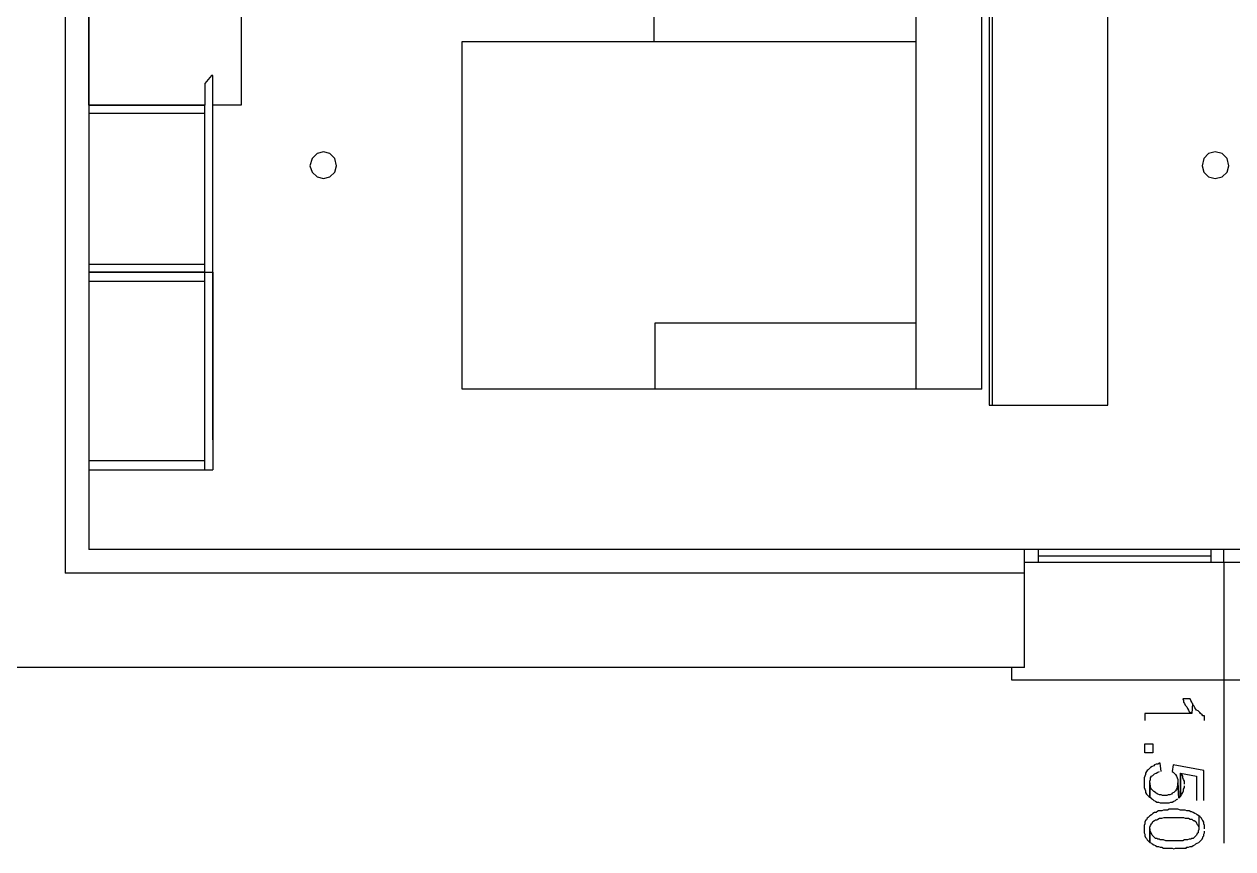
# Model space of a CAD drawing. Header units: millimetres. Extents: x 0 to 11839, y 0 to 13604.
# Drawn here: x 4938 to 8109, y 0 to 2164 of the extents above; entities that cross this region are included whole.
import ezdxf

# ---------------------------------------------------------------- set-up
doc = ezdxf.new("R2010")
doc.units = ezdxf.units.MM
doc.layers.add('PDF_FILLS_OUTLINE', color=8, linetype='Continuous')
doc.layers.add('PDF_STROKES', color=7, linetype='Continuous')

msp = doc.modelspace()

# ---------------------------------------------------------------- linework, layer by layer
at = {"layer": 'PDF_FILLS_OUTLINE'}
for p, q in [((7996.8, 393.7), (7977.7, 393.7)), ((7977.7, 393.7), (7979.8, 389.5)), ((7979.8, 389.5), (7979.8, 385.2)), ((7979.8, 385.2), (7981.9, 381)), ((7981.9, 381), (7984.1, 376.8)), ((7998.9, 389.5), (7996.8, 393.7)), ((8001, 385.2), (7998.9, 389.5)), ((8003.1, 381), (8001, 385.2)), ((8003.1, 381), (8001, 355.6)), ((8005.2, 376.8), (8003.1, 381)), ((8001, 355.6), (7878.2, 355.6)), ((7878.2, 355.6), (7878.2, 336.6)), ((7984.1, 376.8), (7988.3, 372.5)), ((7988.3, 372.5), (7990.4, 368.3)), ((7990.4, 368.3), (7992.5, 364.1)), ((7992.5, 364.1), (7994.7, 359.8)), ((7994.7, 359.8), (7998.9, 357.7)), ((7998.9, 357.7), (8001, 355.6)), ((8007.3, 374.6), (8005.2, 376.8)), ((8009.5, 370.4), (8007.3, 374.6)), ((8011.6, 366.2), (8009.5, 370.4)), ((8013.7, 364.1), (8011.6, 366.2)), ((8017.9, 361.9), (8013.7, 364.1)), ((8022.2, 357.7), (8017.9, 361.9)), ((8024.3, 355.6), (8022.2, 357.7)), ((8028.5, 351.4), (8024.3, 355.6)), ((8030.6, 349.2), (8028.5, 351.4)), ((8034.9, 349.2), (8030.6, 349.2)), ((8034.9, 336.6), (8034.9, 349.2)), ((7878.2, 275.2), (7899.4, 275.2)), ((7878.2, 251.9), (7878.2, 275.2)), ((7899.4, 275.2), (7899.4, 251.9)), ((7899.4, 251.9), (7878.2, 251.9)), ((7907.9, 222.2), (7903.6, 220.1)), ((7912.1, 222.2), (7907.9, 222.2)), ((7916.3, 224.4), (7912.1, 222.2)), ((7918.4, 224.4), (7916.3, 224.4)), ((7920.6, 203.2), (7918.4, 224.4)), ((7878.2, 190.5), (7876.1, 186.3)), ((7880.3, 194.7), (7878.2, 190.5)), ((7882.5, 203.2), (7880.3, 199)), ((7880.3, 199), (7880.3, 194.7)), ((7884.6, 205.3), (7882.5, 203.2)), ((7886.7, 207.4), (7884.6, 205.3)), ((7890.9, 211.7), (7886.7, 207.4)), ((7893, 213.8), (7890.9, 211.7)), ((7897.3, 215.9), (7893, 213.8)), ((7893, 186.3), (7895.2, 190.5)), ((7895.2, 190.5), (7899.4, 192.6)), ((7901.5, 218), (7897.3, 215.9)), ((7899.4, 192.6), (7901.5, 194.7)), ((7903.6, 220.1), (7901.5, 218)), ((7901.5, 194.7), (7903.6, 196.8)), ((7903.6, 196.8), (7907.9, 199)), ((7907.9, 199), (7912.1, 201.1)), ((7912.1, 201.1), (7916.3, 203.2)), ((7952.3, 220.1), (7950.2, 203.2)), ((7950.2, 203.2), (7952.3, 201.1)), ((8032.7, 205.3), (7952.3, 220.1)), ((7952.3, 201.1), (7956.5, 196.8)), ((7956.5, 196.8), (7958.7, 194.7)), ((7958.7, 194.7), (7960.8, 190.5)), ((7960.8, 190.5), (7962.9, 186.3)), ((7975.6, 194.7), (7971.4, 199)), ((7971.4, 199), (7971.4, 137.6)), ((7971.4, 137.6), (7971.4, 199)), ((7971.4, 199), (8013.7, 190.5)), ((7977.7, 190.5), (7975.6, 194.7)), ((7977.7, 186.3), (7977.7, 190.5)), ((8013.7, 190.5), (8013.7, 127)), ((8032.7, 127), (8032.7, 205.3)), ((7876.1, 186.3), (7876.1, 182)), ((7876.1, 182), (7876.1, 177.8)), ((7876.1, 177.8), (7876.1, 173.6)), ((7876.1, 173.6), (7876.1, 169.3)), ((7876.1, 169.3), (7876.1, 165.1)), ((7876.1, 165.1), (7876.1, 160.9)), ((7876.1, 160.9), (7878.2, 156.6)), ((7890.9, 177.8), (7893, 182)), ((7890.9, 173.6), (7890.9, 177.8)), ((7890.9, 135.5), (7890.9, 173.6)), ((7890.9, 169.3), (7890.9, 173.6)), ((7890.9, 173.6), (7890.9, 135.5)), ((7893, 165.1), (7890.9, 169.3)), ((7893, 182), (7893, 186.3)), ((7893, 160.9), (7893, 165.1)), ((7895.2, 156.6), (7893, 160.9)), ((7962.9, 160.9), (7960.8, 156.6)), ((7962.9, 186.3), (7965, 182)), ((7965, 167.2), (7962.9, 163)), ((7962.9, 163), (7962.9, 160.9)), ((7965, 182), (7965, 177.8)), ((7965, 177.8), (7965, 173.6)), ((7967.1, 133.3), (7965, 173.6)), ((7965, 173.6), (7965, 167.2)), ((7965, 173.6), (7967.1, 133.3)), ((7979.8, 182), (7977.7, 186.3)), ((7981.9, 177.8), (7979.8, 182)), ((7979.8, 156.6), (7981.9, 160.9)), ((7981.9, 169.3), (7981.9, 177.8)), ((7981.9, 169.3), (7981.9, 169.3)), ((7981.9, 160.9), (7981.9, 165.1)), ((7878.2, 156.6), (7880.3, 152.4)), ((7880.3, 152.4), (7880.3, 148.2)), ((7880.3, 148.2), (7882.5, 143.9)), ((7882.5, 143.9), (7884.6, 141.8)), ((7884.6, 141.8), (7888.8, 137.6)), ((7888.8, 137.6), (7890.9, 135.5)), ((7890.9, 135.5), (7895.2, 133.3)), ((7897.3, 154.5), (7895.2, 156.6)), ((7895.2, 133.3), (7895.2, 131.2)), ((7895.2, 131.2), (7899.4, 129.1)), ((7901.5, 150.3), (7897.3, 154.5)), ((7899.4, 129.1), (7901.5, 127)), ((7905.7, 148.2), (7901.5, 150.3)), ((7901.5, 127), (7905.7, 124.9)), ((7907.9, 146), (7905.7, 148.2)), ((7912.1, 143.9), (7907.9, 146)), ((7916.3, 141.8), (7912.1, 143.9)), ((7920.6, 141.8), (7916.3, 141.8)), ((7924.8, 139.7), (7920.6, 141.8)), ((7929, 139.7), (7924.8, 139.7)), ((7935.4, 139.7), (7929, 139.7)), ((7939.6, 141.8), (7935.4, 139.7)), ((7943.9, 141.8), (7939.6, 141.8)), ((7948.1, 143.9), (7943.9, 141.8)), ((7950.2, 146), (7948.1, 143.9)), ((7954.4, 148.2), (7950.2, 146)), ((7956.5, 150.3), (7954.4, 148.2)), ((7954.4, 124.9), (7958.7, 127)), ((7958.7, 152.4), (7956.5, 150.3)), ((7960.8, 156.6), (7958.7, 152.4)), ((7958.7, 127), (7960.8, 129.1)), ((7960.8, 129.1), (7965, 131.2)), ((7967.1, 133.3), (7971.4, 137.6)), ((7971.4, 137.6), (7973.5, 139.7)), ((7973.5, 139.7), (7975.6, 143.9)), ((7975.6, 143.9), (7977.7, 148.2)), ((7977.7, 148.2), (7979.8, 152.4)), ((7979.8, 152.4), (7979.8, 156.6)), ((7903.6, 95.2), (7899.4, 93.1)), ((7907.9, 95.2), (7903.6, 95.2)), ((7905.7, 124.9), (7910, 122.8)), ((7910, 97.4), (7907.9, 95.2)), ((7910, 122.8), (7914.2, 122.8)), ((7914.2, 99.5), (7910, 97.4)), ((7914.2, 122.8), (7918.4, 120.6)), ((7918.4, 99.5), (7914.2, 99.5)), ((7918.4, 120.6), (7922.7, 120.6)), ((7922.7, 99.5), (7918.4, 99.5)), ((7922.7, 120.6), (7926.9, 120.6)), ((7926.9, 101.6), (7922.7, 99.5)), ((7926.9, 120.6), (7931.1, 120.6)), ((7933.3, 101.6), (7926.9, 101.6)), ((7931.1, 120.6), (7933.3, 120.6)), ((7933.3, 120.6), (7937.5, 120.6)), ((7937.5, 101.6), (7933.3, 101.6)), ((7937.5, 120.6), (7941.7, 120.6)), ((7941.7, 103.7), (7937.5, 101.6)), ((7941.7, 120.6), (7946, 122.8)), ((7948.1, 103.7), (7941.7, 103.7)), ((7946, 122.8), (7950.2, 122.8)), ((7952.3, 103.7), (7948.1, 103.7)), ((7950.2, 122.8), (7954.4, 124.9)), ((7954.4, 103.7), (7952.3, 103.7)), ((7960.8, 103.7), (7954.4, 103.7)), ((7965, 103.7), (7960.8, 103.7)), ((7971.4, 101.6), (7965, 103.7)), ((7975.6, 101.6), (7971.4, 101.6)), ((7979.8, 101.6), (7975.6, 101.6)), ((7984.1, 101.6), (7979.8, 101.6)), ((7988.3, 99.5), (7984.1, 101.6)), ((7992.5, 99.5), (7988.3, 99.5)), ((7994.7, 99.5), (7992.5, 99.5)), ((7998.9, 97.4), (7994.7, 99.5)), ((8001, 97.4), (7998.9, 97.4)), ((8005.2, 95.2), (8001, 97.4)), ((8009.5, 93.1), (8005.2, 95.2)), ((7878.2, 65.6), (7876.1, 61.4)), ((7880.3, 74.1), (7878.2, 69.9)), ((7878.2, 69.9), (7878.2, 65.6)), ((7882.5, 76.2), (7880.3, 74.1)), ((7884.6, 80.4), (7882.5, 76.2)), ((7886.7, 82.5), (7884.6, 80.4)), ((7890.9, 86.8), (7886.7, 82.5)), ((7895.2, 88.9), (7890.9, 86.8)), ((7893, 61.4), (7895.2, 65.6)), ((7897.3, 91), (7895.2, 88.9)), ((7895.2, 65.6), (7897.3, 67.7)), ((7899.4, 93.1), (7897.3, 91)), ((7897.3, 67.7), (7899.4, 72)), ((7899.4, 72), (7903.6, 74.1)), ((7903.6, 74.1), (7905.7, 76.2)), ((7905.7, 76.2), (7910, 76.2)), ((7910, 76.2), (7912.1, 78.3)), ((7912.1, 78.3), (7916.3, 80.4)), ((7916.3, 80.4), (7918.4, 80.4)), ((7918.4, 80.4), (7922.7, 80.4)), ((7922.7, 80.4), (7929, 82.5)), ((7929, 82.5), (7933.3, 82.5)), ((7933.3, 82.5), (7937.5, 82.5)), ((7937.5, 82.5), (7943.9, 82.5)), ((7943.9, 82.5), (7950.2, 82.5)), ((7950.2, 82.5), (7954.4, 82.5)), ((7954.4, 82.5), (7958.7, 82.5)), ((7958.7, 82.5), (7965, 82.5)), ((7965, 82.5), (7969.3, 82.5)), ((7969.3, 82.5), (7975.6, 82.5)), ((7975.6, 82.5), (7979.8, 82.5)), ((7979.8, 82.5), (7984.1, 80.4)), ((7984.1, 80.4), (7988.3, 80.4)), ((7988.3, 80.4), (7992.5, 80.4)), ((7992.5, 80.4), (7996.8, 78.3)), ((7996.8, 78.3), (8001, 78.3)), ((8001, 78.3), (8003.1, 76.2)), ((8003.1, 76.2), (8005.2, 74.1)), ((8005.2, 74.1), (8007.3, 74.1)), ((8007.3, 74.1), (8011.6, 72)), ((8013.7, 91), (8009.5, 93.1)), ((8011.6, 72), (8013.7, 67.7)), ((8015.8, 88.9), (8013.7, 91)), ((8013.7, 67.7), (8015.8, 63.5)), ((8020.1, 86.8), (8015.8, 88.9)), ((8015.8, 63.5), (8017.9, 61.4)), ((8022.2, 84.7), (8020.1, 86.8)), ((8020.1, 86.8), (8020.1, 52.9)), ((8026.4, 80.4), (8022.2, 84.7)), ((8028.5, 76.2), (8026.4, 80.4)), ((8030.6, 74.1), (8028.5, 76.2)), ((8032.7, 69.9), (8030.6, 74.1)), ((8032.7, 65.6), (8032.7, 69.9)), ((8034.9, 61.4), (8032.7, 65.6)), ((7876.1, 61.4), (7876.1, 57.1)), ((7876.1, 57.1), (7876.1, 52.9)), ((7876.1, 52.9), (7876.1, 50.8)), ((7876.1, 50.8), (7876.1, 46.6)), ((7876.1, 46.6), (7876.1, 42.3)), ((7876.1, 42.3), (7878.2, 38.1)), ((7878.2, 38.1), (7878.2, 33.9)), ((7878.2, 33.9), (7880.3, 29.6)), ((7890.9, 57.1), (7893, 61.4)), ((7890.9, 52.9), (7890.9, 57.1)), ((7890.9, 16.9), (7890.9, 52.9)), ((7890.9, 48.7), (7890.9, 52.9)), ((7890.9, 52.9), (7890.9, 16.9)), ((7893, 44.4), (7890.9, 48.7)), ((7895.2, 40.2), (7893, 44.4)), ((7897.3, 36), (7895.2, 40.2)), ((7899.4, 33.9), (7897.3, 36)), ((7903.6, 29.6), (7899.4, 33.9)), ((8009.5, 31.7), (8007.3, 29.6)), ((8013.7, 36), (8009.5, 31.7)), ((8015.8, 40.2), (8013.7, 36)), ((8017.9, 42.3), (8015.8, 40.2)), ((8017.9, 61.4), (8020.1, 57.1)), ((8020.1, 50.8), (8017.9, 46.6)), ((8017.9, 46.6), (8017.9, 42.3)), ((8020.1, 57.1), (8020.1, 52.9)), ((8020.1, 52.9), (8020.1, 50.8)), ((8030.6, 31.7), (8032.7, 33.9)), ((8030.6, 29.6), (8030.6, 31.7)), ((8032.7, 38.1), (8034.9, 42.3)), ((8032.7, 33.9), (8032.7, 38.1)), ((8034.9, 52.9), (8034.9, 61.4)), ((8034.9, 52.9), (8034.9, 52.9)), ((8034.9, 42.3), (8034.9, 46.6)), ((7880.3, 29.6), (7882.5, 27.5)), ((7882.5, 27.5), (7884.6, 23.3)), ((7884.6, 23.3), (7888.8, 19.1)), ((7888.8, 19.1), (7890.9, 16.9)), ((7890.9, 16.9), (7895.2, 14.8)), ((7895.2, 14.8), (7897.3, 12.7)), ((7897.3, 12.7), (7901.5, 10.6)), ((7901.5, 10.6), (7905.7, 8.5)), ((7905.7, 27.5), (7903.6, 29.6)), ((7910, 27.5), (7905.7, 27.5)), ((7905.7, 8.5), (7910, 6.3)), ((7912.1, 25.4), (7910, 27.5)), ((7910, 6.3), (7912.1, 6.3)), ((7916.3, 25.4), (7912.1, 25.4)), ((7912.1, 6.3), (7914.2, 6.3)), ((7914.2, 6.3), (7918.4, 4.2)), ((7918.4, 23.3), (7916.3, 25.4)), ((7922.7, 23.3), (7918.4, 23.3)), ((7918.4, 4.2), (7922.7, 4.2)), ((7926.9, 23.3), (7922.7, 23.3)), ((7922.7, 4.2), (7926.9, 2.1)), ((7933.3, 21.2), (7926.9, 23.3)), ((7926.9, 2.1), (7931.1, 2.1)), ((7931.1, 2.1), (7935.4, 2.1)), ((7937.5, 21.2), (7933.3, 21.2)), ((7935.4, 2.1), (7939.6, 2.1)), ((7943.9, 21.2), (7937.5, 21.2)), ((7939.6, 2.1), (7946, 2.1)), ((7948.1, 21.2), (7943.9, 21.2)), ((7946, 2.1), (7950.2, 2.1)), ((7954.4, 21.2), (7948.1, 21.2)), ((7950.2, 2.1), (7954.4, 0)), ((7960.8, 21.2), (7954.4, 21.2)), ((7954.4, 0), (7958.7, 2.1)), ((7958.7, 2.1), (7962.9, 2.1)), ((7967.1, 21.2), (7960.8, 21.2)), ((7962.9, 2.1), (7969.3, 2.1)), ((7973.5, 21.2), (7967.1, 21.2)), ((7969.3, 2.1), (7973.5, 2.1)), ((7977.7, 21.2), (7973.5, 21.2)), ((7973.5, 2.1), (7977.7, 2.1)), ((7981.9, 23.3), (7977.7, 21.2)), ((7977.7, 2.1), (7981.9, 2.1)), ((7988.3, 23.3), (7981.9, 23.3)), ((7981.9, 2.1), (7986.2, 2.1)), ((7986.2, 2.1), (7988.3, 4.2)), ((7990.4, 23.3), (7988.3, 23.3)), ((7988.3, 4.2), (7992.5, 4.2)), ((7994.7, 25.4), (7990.4, 23.3)), ((7992.5, 4.2), (7996.8, 6.3)), ((7998.9, 25.4), (7994.7, 25.4)), ((7996.8, 6.3), (8001, 6.3)), ((8001, 27.5), (7998.9, 25.4)), ((8005.2, 27.5), (8001, 27.5)), ((8001, 6.3), (8005.2, 8.5)), ((8007.3, 29.6), (8005.2, 27.5)), ((8005.2, 8.5), (8009.5, 10.6)), ((8009.5, 10.6), (8011.6, 12.7)), ((8011.6, 12.7), (8015.8, 14.8)), ((8015.8, 14.8), (8020.1, 16.9)), ((8020.1, 16.9), (8022.2, 19.1)), ((8022.2, 19.1), (8026.4, 23.3)), ((8026.4, 23.3), (8028.5, 25.4)), ((8028.5, 25.4), (8030.6, 29.6))]:
    msp.add_line(p, q, dxfattribs=at)
at = {"layer": 'PDF_STROKES'}
for p, q in [((5046.1, 4002.6), (5046.1, 723.9)), ((5107.5, 4002.6), (5107.5, 785.3)), ((7780.9, 1164.2), (7780.9, 3771.9)), ((6591.3, 2118.8), (6591.3, 3727.5)), ((7277.1, 3727.5), (7277.1, 1206.5)), ((7450.7, 1206.5), (7450.7, 3727.5)), ((7469.7, 3685.1), (7469.7, 1164.2)), ((5107.5, 1951.6), (5107.5, 3621.6)), ((5507.6, 3621.6), (5507.6, 1951.6)), ((6087.5, 1206.5), (6087.5, 2118.8)), ((6087.5, 2118.8), (6591.3, 2118.8)), ((6591.3, 2118.8), (7277.1, 2118.8)), ((5429.3, 2029.9), (5412.3, 2008.7)), ((5433.5, 2029.9), (5429.3, 2029.9)), ((5433.5, 2029.9), (5429.3, 2029.9)), ((5433.5, 2029.9), (5429.3, 2029.9)), ((5433.5, 1951.6), (5433.5, 2029.9)), ((5433.5, 1513.4), (5433.5, 2029.9)), ((5412.3, 2008.7), (5412.3, 1951.6)), ((5107.5, 1951.6), (5412.3, 1951.6)), ((5412.3, 1951.6), (5107.5, 1951.6)), ((5107.5, 1951.6), (5107.5, 1513.4)), ((5412.3, 1513.4), (5412.3, 1951.6)), ((5433.5, 1513.4), (5433.5, 1951.6)), ((5507.6, 1951.6), (5433.5, 1951.6)), ((5107.5, 1930.4), (5412.3, 1930.4)), ((5412.3, 1534.6), (5412.3, 1930.4)), ((5693.8, 1811.9), (5687.5, 1792.8)), ((5706.5, 1824.6), (5693.8, 1811.9)), ((5723.5, 1828.8), (5706.5, 1824.6)), ((5740.4, 1824.6), (5723.5, 1828.8)), ((5753.1, 1811.9), (5740.4, 1824.6)), ((5757.3, 1792.8), (5753.1, 1811.9)), ((8032.7, 1811.9), (8028.5, 1792.8)), ((8045.5, 1824.6), (8032.7, 1811.9)), ((8062.4, 1828.8), (8045.5, 1824.6)), ((8081.4, 1824.6), (8062.4, 1828.8)), ((8094.1, 1811.9), (8081.4, 1824.6)), ((8098.4, 1792.8), (8094.1, 1811.9)), ((5687.5, 1792.8), (5693.8, 1775.9)), ((5693.8, 1775.9), (5706.5, 1763.2)), ((5740.4, 1763.2), (5753.1, 1775.9)), ((5753.1, 1775.9), (5757.3, 1792.8)), ((8028.5, 1792.8), (8032.7, 1775.9)), ((8032.7, 1775.9), (8045.5, 1763.2)), ((8081.4, 1763.2), (8094.1, 1775.9)), ((8094.1, 1775.9), (8098.4, 1792.8)), ((5706.5, 1763.2), (5723.5, 1759)), ((5723.5, 1759), (5740.4, 1763.2)), ((8045.5, 1763.2), (8062.4, 1759)), ((8062.4, 1759), (8081.4, 1763.2)), ((5107.5, 1534.6), (5412.3, 1534.6)), ((5107.5, 1513.4), (5412.3, 1513.4)), ((5107.5, 1513.4), (5433.5, 1513.4)), ((5412.3, 1513.4), (5107.5, 1513.4)), ((5107.5, 1513.4), (5107.5, 994.8)), ((5412.3, 994.8), (5412.3, 1513.4)), ((5412.3, 1513.4), (5433.5, 1513.4)), ((5433.5, 1073.2), (5433.5, 1513.4)), ((5433.5, 1513.4), (5433.5, 994.8)), ((5107.5, 1490.1), (5412.3, 1490.1)), ((5412.3, 1094.3), (5412.3, 1490.1)), ((6593.4, 1206.5), (6593.4, 1380.1)), ((6593.4, 1380.1), (7277.1, 1380.1)), ((7450.7, 1206.5), (6087.5, 1206.5)), ((7277.1, 1206.5), (6593.4, 1206.5)), ((7478.2, 1164.2), (7780.9, 1164.2)), ((5412.3, 1018.1), (5107.5, 1018.1)), ((5107.5, 994.8), (5412.3, 994.8)), ((5107.5, 994.8), (5433.5, 994.8)), ((7562.8, 785.3), (5107.5, 785.3)), ((7562.8, 476.2), (7562.8, 785.3)), ((8606.4, 785.3), (7562.8, 785.3)), ((7598.8, 751.4), (7598.8, 785.3)), ((8051.8, 768.3), (7598.8, 768.3)), ((8051.8, 751.4), (8051.8, 785.3)), ((8085.7, 751.4), (8085.7, 785.3)), ((8606.4, 751.4), (7562.8, 751.4)), ((8085.7, 751.4), (8085.7, 14.8)), ((7562.8, 723.9), (5046.1, 723.9)), ((7562.8, 476.2), (4241.8, 476.2)), ((7529, 442.4), (7529, 476.2)), ((8648.7, 442.4), (7529, 442.4))]:
    msp.add_line(p, q, dxfattribs=at)
msp.add_lwpolyline([(7469.7, 1164.2), (7478.2, 1164.2), (7478.2, 3771.9), (7469.7, 3771.9)], close=True, dxfattribs=at)

doc.saveas('drawing.dxf')
